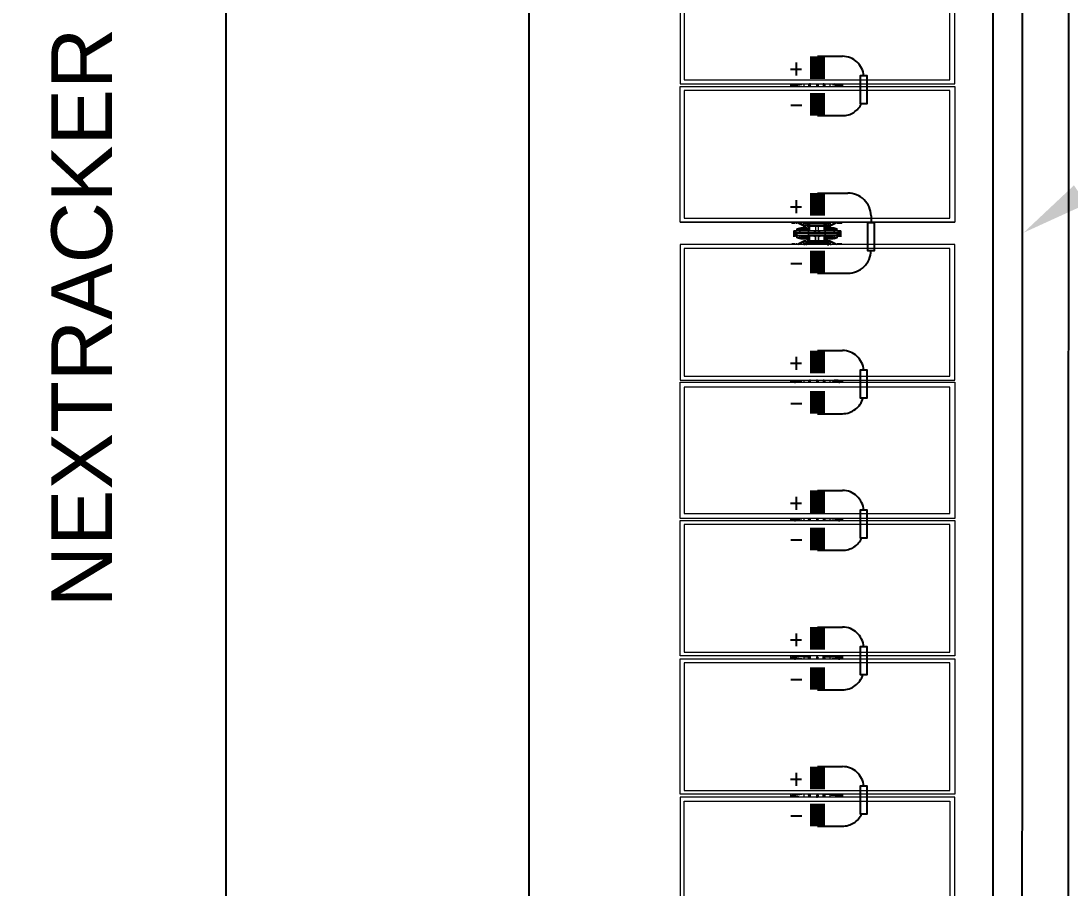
# Model space of a CAD drawing. Header units: feet. Extents: x -5.1 to 70.3, y -33 to 8.
# Drawn here: x 31.435 to 33.837, y -21.009 to -19.026 of the extents above; entities that cross this region are included whole.
import ezdxf
from ezdxf import colors
from ezdxf.entities.mleader import LeaderData, LeaderLine
from ezdxf.lldxf.tags import DXFTag
from ezdxf.math import Vec2, Vec3

# ---------------------------------------------------------------- set-up
doc = ezdxf.new("R2010")
doc.units = ezdxf.units.FT
doc.header["$MEASUREMENT"] = 0
doc.linetypes.add('HIDDEN', pattern=[0.375, 0.25, -0.125])
for name, color, linetype in [('E-DC HARNESS-NEG', 170, 'DC HARNESS CABLE'), ('E-DC HARNESS-POS', 10, 'DC HARNESS CABLE'), ('E-HARN-COMP', 8, 'Continuous'), ('E-TRNK-CABL-NEG', 170, 'HIDDEN'), ('E-TRUNK-CABLE-POS', 10, 'HIDDEN'), ('G-ANNO-TEXT', 1, 'Continuous'), ('Polarity-Text', 7, 'Continuous')]:
    doc.layers.add(name, color=color, linetype=linetype)
doc.styles.add('NEI-A', font='arial.ttf')
tags = doc.linetypes.add('DC HARNESS CABLE', pattern='A,0.5,-0.2,["DH",Standard,S=0.1,R=0,X=-0.1,Y=-0.05],-0.2', length=0.9).pattern_tags.tags
tags[6] = DXFTag(74, 10)

# ---------------------------------------------------------------- blocks, each defined once
blk = doc.blocks.new('A$Cc93f9aa1')
at = {"lineweight": 5}
for points in [[(7.658, 0.4666), (7.428, 0.4666), (7.428, 0), (7.658, 0)], [(7.893, 0), (7.663, 0), (7.663, 0.4666), (7.893, 0.4666)], [(8.1613, 0), (8.1613, 0.4666), (7.9313, 0.4666), (7.9313, 0)], [(8.3963, 0.4666), (8.3963, 0), (8.1647, 0), (8.1647, 0.4666)], [(8.6296, 0), (8.3997, 0), (8.3997, 0.4666), (8.6296, 0.4666)], [(8.8646, 0), (8.6346, 0), (8.6346, 0.4666), (8.8646, 0.4666)], [(8.8696, 0), (9.0996, 0), (9.0996, 0.4666), (8.8696, 0.4666)], [(7.6514, 0.0067), (7.6514, 0.4583), (7.4347, 0.4583), (7.4347, 0.0067)], [(7.8863, 0.0067), (7.8863, 0.4583), (7.6697, 0.4583), (7.6697, 0.0067)], [(8.1547, 0.0067), (8.1547, 0.4583), (7.938, 0.4583), (7.938, 0.0067)], [(8.388, 0.4583), (8.173, 0.4583), (8.173, 0.0067), (8.388, 0.0067)], [(8.623, 0.0067), (8.623, 0.4583), (8.4063, 0.4583), (8.4063, 0.0067)], [(8.858, 0.0067), (8.858, 0.4583), (8.6413, 0.4583), (8.6413, 0.0067)], [(8.8763, 0.4583), (9.093, 0.4583), (9.093, 0.0067), (8.8763, 0.0067)], [(7.8947, 0.2667), (7.8947, 0.27), (7.8947, 0.275), (7.893, 0.275), (7.8947, 0.275), (7.8947, 0.27)], [(7.9097, 0.2733), (7.908, 0.2733)], [(7.9097, 0.27), (7.908, 0.27)], [(7.9113, 0.2683), (7.9113, 0.2467), (7.908, 0.2467), (7.908, 0.2683)], [(7.913, 0.2467), (7.913, 0.2683), (7.9163, 0.2683), (7.9163, 0.2467)], [(7.9163, 0.2683), (7.9163, 0.27), (7.9163, 0.2733), (7.9163, 0.2717), (7.9147, 0.2717), (7.9163, 0.2717), (7.918, 0.2717), (7.9163, 0.2717), (7.9147, 0.27), (7.9163, 0.27), (7.9163, 0.2683), (7.918, 0.2683)], [(7.918, 0.2733), (7.9163, 0.2733)], [(7.9297, 0.27), (7.9297, 0.2667), (7.9297, 0.27), (7.9297, 0.275), (7.9313, 0.275), (7.9297, 0.275)], [(7.8947, 0.2517), (7.898, 0.2517), (7.898, 0.2533), (7.898, 0.255), (7.8997, 0.255), (7.8947, 0.265), (7.8997, 0.255), (7.898, 0.255), (7.898, 0.2533), (7.898, 0.2517), (7.8947, 0.2517), (7.8947, 0.25), (7.893, 0.25), (7.893, 0.215), (7.8947, 0.215), (7.8947, 0.2133), (7.8947, 0.215), (7.893, 0.215), (7.893, 0.25), (7.893, 0.2517), (7.8947, 0.2517), (7.8947, 0.255), (7.898, 0.255), (7.8947, 0.255), (7.8947, 0.2517), (7.893, 0.2517), (7.893, 0.25), (7.8947, 0.25)], [(7.898, 0.2517), (7.8997, 0.2517), (7.8997, 0.255), (7.9013, 0.255), (7.8997, 0.255), (7.898, 0.255), (7.898, 0.2533), (7.898, 0.255), (7.8997, 0.255), (7.8997, 0.2517), (7.898, 0.2517), (7.8997, 0.2517), (7.8997, 0.215), (7.898, 0.215), (7.8997, 0.215), (7.8997, 0.2517)], [(7.9047, 0.2667), (7.903, 0.2617), (7.903, 0.25), (7.903, 0.2517), (7.903, 0.25), (7.903, 0.2617)], [(7.903, 0.25), (7.903, 0.26)], [(7.9063, 0.2667), (7.9047, 0.2667), (7.9047, 0.2583), (7.9047, 0.2567), (7.9047, 0.255), (7.9063, 0.255), (7.9063, 0.25), (7.9047, 0.25), (7.9047, 0.2567), (7.9047, 0.25), (7.9063, 0.25), (7.9063, 0.255), (7.9063, 0.2583), (7.9063, 0.2667), (7.908, 0.2667), (7.9063, 0.2667), (7.9047, 0.2667), (7.9047, 0.2583), (7.9063, 0.2583)], [(7.9047, 0.2583), (7.9047, 0.2567), (7.9047, 0.255), (7.9063, 0.255), (7.9063, 0.2583)], [(7.9063, 0.25), (7.9063, 0.2483), (7.908, 0.2483), (7.9063, 0.2483), (7.908, 0.2483), (7.9063, 0.2483)], [(7.9163, 0.2583), (7.9197, 0.2583), (7.9197, 0.2667), (7.9197, 0.2583)], [(7.9197, 0.2667), (7.9163, 0.2667), (7.9163, 0.2583), (7.9163, 0.2667), (7.9197, 0.2667), (7.9213, 0.2617)], [(7.9197, 0.2567), (7.9197, 0.255), (7.918, 0.255), (7.918, 0.2583), (7.918, 0.255), (7.9197, 0.255), (7.9197, 0.2567), (7.9197, 0.2583)], [(7.918, 0.255), (7.918, 0.25), (7.9197, 0.25), (7.9197, 0.2517), (7.9197, 0.25), (7.918, 0.25), (7.918, 0.2483), (7.9197, 0.25), (7.918, 0.2483), (7.9197, 0.25), (7.918, 0.2483), (7.918, 0.25)], [(7.9263, 0.255), (7.9247, 0.255), (7.9263, 0.2533), (7.9247, 0.255), (7.9263, 0.255), (7.9263, 0.2533), (7.9263, 0.255), (7.9247, 0.255), (7.9297, 0.265), (7.9247, 0.255), (7.9263, 0.255), (7.9297, 0.255), (7.9297, 0.2517), (7.9263, 0.2517), (7.9263, 0.2533), (7.9263, 0.2517), (7.9297, 0.2517), (7.9297, 0.255)], [(7.9263, 0.215), (7.9247, 0.215), (7.9247, 0.2517), (7.9263, 0.2517), (7.9247, 0.2517), (7.9247, 0.255), (7.9247, 0.2517), (7.9263, 0.2517), (7.9247, 0.2517), (7.9247, 0.215)], [(7.928, 0.215), (7.9297, 0.215), (7.9297, 0.25), (7.928, 0.25), (7.9297, 0.25), (7.9297, 0.215)], [(7.9313, 0.25), (7.9313, 0.2517), (7.9297, 0.2517), (7.9297, 0.25), (7.9297, 0.2517), (7.9313, 0.2517), (7.933, 0.2517), (7.9313, 0.2517)], [(7.6614, 0.235), (7.6597, 0.235), (7.6597, 0.2317), (7.663, 0.2317), (7.663, 0.2333), (7.6614, 0.2333)], [(7.8963, 0.245), (7.8947, 0.2467), (7.8947, 0.2483), (7.8963, 0.2483), (7.898, 0.2483), (7.8963, 0.2483), (7.8947, 0.2483), (7.8947, 0.2467), (7.8947, 0.2483), (7.8963, 0.2483), (7.8947, 0.2483), (7.8947, 0.2467), (7.8947, 0.245), (7.8947, 0.2467), (7.8963, 0.245), (7.8947, 0.245), (7.893, 0.245), (7.8947, 0.245)], [(7.8947, 0.235), (7.893, 0.235)], [(7.8947, 0.235), (7.893, 0.235)], [(7.8963, 0.2483), (7.8947, 0.2467), (7.8963, 0.245), (7.898, 0.2467)], [(7.8963, 0.2483), (7.8947, 0.2467), (7.8963, 0.245), (7.898, 0.2467)], [(7.898, 0.2467), (7.8963, 0.2467)], [(7.8997, 0.245), (7.908, 0.245)], [(7.9113, 0.2183), (7.9113, 0.2467), (7.913, 0.2467), (7.913, 0.2183)], [(7.9163, 0.245), (7.9247, 0.245)], [(7.928, 0.2483), (7.9263, 0.2483), (7.9263, 0.2467), (7.928, 0.2467), (7.928, 0.245), (7.9263, 0.245), (7.9263, 0.2483), (7.928, 0.2483), (7.9263, 0.2483), (7.9263, 0.2467), (7.9263, 0.245), (7.9263, 0.2467), (7.9263, 0.245), (7.928, 0.245), (7.9263, 0.245), (7.928, 0.245), (7.9297, 0.245), (7.928, 0.245), (7.928, 0.2483), (7.928, 0.2467), (7.9297, 0.2467), (7.928, 0.2467), (7.9297, 0.2467), (7.928, 0.2467), (7.9297, 0.2467), (7.928, 0.2467), (7.9297, 0.2467), (7.928, 0.2467), (7.9297, 0.2467), (7.928, 0.2467), (7.9297, 0.2467), (7.928, 0.2467), (7.9297, 0.2467), (7.928, 0.2467), (7.9297, 0.2467), (7.928, 0.2467), (7.9297, 0.2467), (7.928, 0.2467), (7.9297, 0.2467), (7.9297, 0.2483)], [(7.928, 0.2483), (7.9263, 0.2467), (7.928, 0.245), (7.9297, 0.2467)], [(7.928, 0.2483), (7.9263, 0.2467), (7.928, 0.245), (7.9297, 0.2467)], [(7.9297, 0.235), (7.9313, 0.235)], [(7.9297, 0.235), (7.9313, 0.235)], [(8.1647, 0.235), (8.163, 0.235), (8.163, 0.2333), (8.1613, 0.2333), (8.1613, 0.2317), (8.163, 0.2317), (8.1647, 0.2317), (8.1647, 0.2333)], [(8.398, 0.235), (8.398, 0.2333), (8.3963, 0.2333), (8.3963, 0.2317), (8.398, 0.2317), (8.3997, 0.2317), (8.3997, 0.2333)], [(8.633, 0.235), (8.6313, 0.2333), (8.6313, 0.2317), (8.6346, 0.2317), (8.6346, 0.2333), (8.633, 0.2333)], [(8.868, 0.235), (8.8663, 0.235), (8.8663, 0.2317), (8.8696, 0.2317), (8.8696, 0.2333), (8.868, 0.2333)], [(7.8947, 0.23), (7.893, 0.23)], [(7.8947, 0.23), (7.893, 0.23)], [(7.8947, 0.22), (7.8947, 0.2183), (7.8947, 0.2167), (7.8963, 0.2167), (7.898, 0.2167), (7.898, 0.2183), (7.8963, 0.2183), (7.898, 0.2183), (7.8963, 0.2183), (7.898, 0.2183), (7.8963, 0.2183), (7.898, 0.2183), (7.8963, 0.2183), (7.898, 0.2183), (7.8963, 0.2183), (7.898, 0.2183), (7.8963, 0.2183), (7.898, 0.2183), (7.8963, 0.2183), (7.898, 0.2183), (7.8963, 0.2183), (7.898, 0.2183), (7.8963, 0.2183), (7.898, 0.2183), (7.898, 0.22), (7.898, 0.2183), (7.898, 0.2167), (7.8963, 0.2167), (7.898, 0.2167), (7.898, 0.2183), (7.898, 0.22), (7.8963, 0.22), (7.8947, 0.22), (7.8947, 0.2183), (7.8947, 0.22), (7.893, 0.22)], [(7.893, 0.215), (7.893, 0.2133)], [(7.8963, 0.22), (7.8947, 0.2183), (7.8963, 0.2167), (7.898, 0.2183)], [(7.8947, 0.2183), (7.8963, 0.2167), (7.898, 0.2167), (7.898, 0.2183), (7.898, 0.22), (7.8963, 0.22), (7.8947, 0.22), (7.8963, 0.22), (7.898, 0.22), (7.8963, 0.22), (7.8947, 0.22)], [(7.8963, 0.22), (7.8947, 0.2183), (7.8963, 0.2167), (7.898, 0.2183)], [(7.908, 0.22), (7.8997, 0.22)], [(7.903, 0.215), (7.903, 0.205)], [(7.9047, 0.2067), (7.9047, 0.2083), (7.9047, 0.21), (7.9063, 0.21), (7.9063, 0.2117), (7.9063, 0.215), (7.9063, 0.2117), (7.9063, 0.21), (7.9047, 0.21), (7.9047, 0.2083), (7.9047, 0.2133), (7.9047, 0.2083), (7.9047, 0.2067), (7.9063, 0.2067), (7.9063, 0.1983), (7.9047, 0.1983)], [(7.9247, 0.22), (7.9163, 0.22)], [(7.9197, 0.2083), (7.9197, 0.215), (7.918, 0.215), (7.918, 0.2117), (7.918, 0.215), (7.9197, 0.215)], [(7.9197, 0.1983), (7.9213, 0.205), (7.9213, 0.215), (7.9197, 0.215), (7.9197, 0.2133), (7.9197, 0.215), (7.9213, 0.215), (7.9213, 0.205)], [(7.928, 0.22), (7.928, 0.2183), (7.928, 0.2167), (7.9263, 0.2167), (7.928, 0.2167), (7.928, 0.2183), (7.9297, 0.2183), (7.928, 0.2183), (7.9297, 0.2183), (7.928, 0.2183), (7.9297, 0.2183), (7.928, 0.2183), (7.9297, 0.2183), (7.928, 0.2183), (7.9297, 0.2183), (7.9297, 0.22)], [(7.928, 0.22), (7.9263, 0.2183), (7.928, 0.2167), (7.9297, 0.2183)], [(7.9263, 0.22), (7.928, 0.22), (7.928, 0.2183), (7.9297, 0.2183), (7.928, 0.2183), (7.9297, 0.2183), (7.928, 0.2183), (7.9297, 0.2183), (7.928, 0.2183), (7.9297, 0.2183), (7.928, 0.2183), (7.9297, 0.2183), (7.9297, 0.2167), (7.928, 0.2167), (7.9297, 0.2167), (7.9297, 0.2183), (7.9297, 0.22), (7.9313, 0.22), (7.9297, 0.22), (7.928, 0.22), (7.9263, 0.22), (7.9263, 0.2183), (7.9263, 0.2167), (7.9263, 0.2183), (7.9263, 0.22), (7.928, 0.22), (7.9263, 0.22), (7.9263, 0.2183), (7.9263, 0.2167), (7.928, 0.2167), (7.9263, 0.2167), (7.9263, 0.2183)], [(7.928, 0.22), (7.9263, 0.2183), (7.928, 0.2167), (7.9297, 0.2183)], [(7.9313, 0.23), (7.9297, 0.23)], [(7.9313, 0.23), (7.9297, 0.23)], [(7.9297, 0.2133), (7.9297, 0.215)], [(7.9313, 0.2133), (7.9313, 0.215)], [(7.898, 0.21), (7.8997, 0.21), (7.8947, 0.2), (7.8997, 0.21), (7.898, 0.21), (7.8947, 0.21), (7.8947, 0.2133), (7.898, 0.2133), (7.898, 0.2117), (7.898, 0.21), (7.8947, 0.21), (7.8947, 0.2133), (7.898, 0.2133), (7.898, 0.2117)], [(7.8947, 0.1967), (7.8947, 0.1983)], [(7.898, 0.2133), (7.8997, 0.2133), (7.8997, 0.21), (7.8997, 0.2133)], [(7.9013, 0.21), (7.8997, 0.21), (7.8997, 0.2117), (7.898, 0.2117), (7.8997, 0.2117), (7.8997, 0.21)], [(7.9047, 0.1983), (7.9047, 0.2067), (7.9063, 0.2067), (7.9063, 0.1983)], [(7.9063, 0.21), (7.9063, 0.2067)], [(7.9063, 0.1983), (7.908, 0.1983)], [(7.9097, 0.2033), (7.908, 0.2033)], [(7.9097, 0.2033), (7.908, 0.2033)], [(7.9197, 0.1983), (7.9163, 0.1983), (7.9163, 0.2067), (7.9197, 0.2067)], [(7.918, 0.2067), (7.918, 0.21)], [(7.9297, 0.2133), (7.9297, 0.21), (7.9263, 0.21), (7.9247, 0.21), (7.9247, 0.2117), (7.9263, 0.2117), (7.9247, 0.2117), (7.9247, 0.21), (7.9263, 0.21), (7.9263, 0.2117), (7.9263, 0.2133), (7.9247, 0.2133), (7.9247, 0.21), (7.9247, 0.2133), (7.9263, 0.2133), (7.9313, 0.2133), (7.9297, 0.2133), (7.9297, 0.21), (7.9263, 0.21), (7.9247, 0.21), (7.9297, 0.2), (7.9247, 0.21), (7.9263, 0.21), (7.9263, 0.2117), (7.9263, 0.2133)], [(7.9297, 0.1983), (7.9297, 0.1967)], [(7.893, 0.19), (7.8947, 0.19), (7.8947, 0.195), (7.8947, 0.19)], [(7.9147, 0.195), (7.913, 0.195)], [(7.9163, 0.1933), (7.9147, 0.1933)], [(7.9313, 0.19), (7.9297, 0.19), (7.9297, 0.195), (7.9297, 0.19)]]:
    blk.add_lwpolyline(points, close=True, dxfattribs=at)
for points in [[(7.893, 0), (7.893, 0.4666)], [(7.9313, 0.4666), (7.9313, 0)], [(7.8863, 0.0067), (7.8863, 0.4583)], [(7.938, 0.4583), (7.938, 0.0067)], [(7.663, 0.2767), (7.658, 0.2767)], [(7.6597, 0.255), (7.658, 0.255), (7.658, 0.2567), (7.6597, 0.2633), (7.6597, 0.2733), (7.6614, 0.2733), (7.6614, 0.275), (7.6597, 0.275), (7.6597, 0.2733), (7.6597, 0.27), (7.658, 0.2683)], [(7.6614, 0.27), (7.6614, 0.2733)], [(7.908, 0.2467), (7.908, 0.2683), (7.9113, 0.2683), (7.9113, 0.2667), (7.9113, 0.2467), (7.9113, 0.2667), (7.913, 0.2667), (7.9147, 0.2667), (7.913, 0.2667), (7.9113, 0.2667), (7.9113, 0.2683), (7.9113, 0.27), (7.9097, 0.27), (7.908, 0.2717), (7.9097, 0.2717), (7.9113, 0.2717), (7.9097, 0.2717), (7.908, 0.2717), (7.908, 0.2733), (7.908, 0.27), (7.9097, 0.27), (7.908, 0.27), (7.9097, 0.27), (7.9113, 0.27), (7.9097, 0.27), (7.9113, 0.27), (7.9113, 0.2683), (7.913, 0.2683), (7.913, 0.27), (7.9113, 0.27), (7.913, 0.27), (7.9147, 0.27), (7.913, 0.27), (7.9113, 0.27), (7.9097, 0.27), (7.908, 0.2717), (7.9097, 0.2717), (7.908, 0.2717), (7.908, 0.2733), (7.908, 0.2683), (7.9097, 0.2683), (7.908, 0.2683), (7.908, 0.27), (7.908, 0.2617), (7.908, 0.2383), (7.908, 0.235), (7.8997, 0.235), (7.8997, 0.23), (7.908, 0.23), (7.9097, 0.23), (7.908, 0.23), (7.9097, 0.23), (7.908, 0.23), (7.9097, 0.23), (7.908, 0.23), (7.9097, 0.23), (7.908, 0.23), (7.9097, 0.23)], [(7.8997, 0.2483), (7.908, 0.2483), (7.9063, 0.2483), (7.9047, 0.25), (7.9063, 0.2483), (7.9047, 0.25), (7.903, 0.25), (7.9047, 0.25), (7.9063, 0.2483), (7.9047, 0.25), (7.9063, 0.2483), (7.9063, 0.2467), (7.908, 0.2467), (7.908, 0.2183), (7.9113, 0.2183), (7.9113, 0.2467), (7.913, 0.2467), (7.9113, 0.2467), (7.9113, 0.2683), (7.913, 0.2683), (7.9147, 0.2683), (7.913, 0.2683), (7.9113, 0.2683), (7.913, 0.2683), (7.9147, 0.2683), (7.913, 0.2683), (7.9113, 0.2683), (7.913, 0.2683), (7.913, 0.27), (7.9147, 0.27), (7.9163, 0.27), (7.9163, 0.2733), (7.9163, 0.2717), (7.9147, 0.27), (7.9163, 0.27), (7.9163, 0.2617), (7.9163, 0.2383), (7.9163, 0.235), (7.918, 0.235), (7.9163, 0.235), (7.9247, 0.235), (7.9247, 0.23), (7.9163, 0.23), (7.9163, 0.2267), (7.9163, 0.23), (7.918, 0.23), (7.9163, 0.23), (7.918, 0.23), (7.9163, 0.23), (7.918, 0.23)], [(7.918, 0.2733), (7.9163, 0.2733), (7.9097, 0.2733), (7.908, 0.2733), (7.9097, 0.2733), (7.9163, 0.2733)], [(7.908, 0.27), (7.908, 0.27)], [(7.9097, 0.235), (7.908, 0.235), (7.9097, 0.235), (7.908, 0.235), (7.908, 0.2383), (7.908, 0.2617), (7.9097, 0.2617), (7.908, 0.2617), (7.9097, 0.2617), (7.908, 0.2617), (7.908, 0.27), (7.9097, 0.27), (7.9113, 0.27)], [(7.908, 0.27), (7.908, 0.27)], [(7.9247, 0.2483), (7.9163, 0.2483), (7.918, 0.2483), (7.9197, 0.2483), (7.918, 0.2483), (7.9163, 0.2483), (7.918, 0.2483), (7.9197, 0.2483), (7.918, 0.2483), (7.918, 0.2467), (7.9163, 0.2467), (7.9163, 0.2183), (7.913, 0.2183), (7.913, 0.2467), (7.9163, 0.2467), (7.9163, 0.2683), (7.913, 0.2683), (7.913, 0.2467), (7.9113, 0.2467), (7.9113, 0.2183), (7.913, 0.2183), (7.913, 0.1967), (7.9163, 0.1967), (7.9163, 0.2183), (7.918, 0.2183), (7.918, 0.2167), (7.9163, 0.2167), (7.918, 0.2167)], [(7.9163, 0.2367), (7.9163, 0.2383), (7.9163, 0.2367), (7.918, 0.2367), (7.9163, 0.2367), (7.9163, 0.235), (7.918, 0.235), (7.9163, 0.235), (7.9163, 0.2383), (7.9163, 0.2617), (7.918, 0.2617), (7.9163, 0.2617), (7.918, 0.2617), (7.9163, 0.2617), (7.9163, 0.27), (7.918, 0.27), (7.9163, 0.27), (7.918, 0.27), (7.9163, 0.27), (7.918, 0.27), (7.9163, 0.27), (7.9147, 0.27), (7.913, 0.27), (7.9147, 0.27), (7.913, 0.27)], [(7.9297, 0.27), (7.9297, 0.27)], [(8.1647, 0.2767), (8.1613, 0.2767)], [(8.163, 0.255), (8.1613, 0.255), (8.1613, 0.2567), (8.163, 0.2633), (8.163, 0.2733), (8.163, 0.275), (8.163, 0.27), (8.1613, 0.2683)], [(8.1647, 0.27), (8.1647, 0.2733)], [(8.3997, 0.2767), (8.3963, 0.2767)], [(8.398, 0.27), (8.398, 0.2733), (8.398, 0.275), (8.398, 0.2717), (8.3963, 0.2717), (8.3963, 0.27), (8.3963, 0.2683)], [(8.398, 0.255), (8.3963, 0.255), (8.3963, 0.2633), (8.398, 0.2733)], [(8.6346, 0.2767), (8.6296, 0.2767)], [(8.6296, 0.255), (8.6313, 0.255), (8.6313, 0.2633), (8.633, 0.2733)], [(8.633, 0.27), (8.633, 0.2733), (8.6313, 0.2733), (8.6313, 0.2683)], [(8.633, 0.2733), (8.633, 0.275), (8.633, 0.2733)], [(8.8696, 0.2767), (8.8646, 0.2767)], [(8.868, 0.27), (8.868, 0.2733), (8.8663, 0.2733), (8.8663, 0.27), (8.8646, 0.2683)], [(8.8663, 0.255), (8.8646, 0.255), (8.8663, 0.2567), (8.8663, 0.2633), (8.868, 0.2733)], [(8.868, 0.2733), (8.868, 0.275), (8.868, 0.2733)], [(7.6597, 0.2467), (7.658, 0.2467), (7.658, 0.255)], [(7.8947, 0.2667), (7.8947, 0.2667)], [(7.8947, 0.2667), (7.8947, 0.2667)], [(7.898, 0.2517), (7.898, 0.2517)], [(7.898, 0.2517), (7.898, 0.2517)], [(7.8997, 0.2517), (7.8997, 0.2517)], [(7.8997, 0.2517), (7.8997, 0.2517)], [(7.9047, 0.26), (7.9047, 0.26)], [(7.9047, 0.26), (7.9047, 0.26)], [(7.9163, 0.2667), (7.918, 0.2667)], [(7.918, 0.2667), (7.918, 0.2667)], [(7.918, 0.2483), (7.9197, 0.25)], [(7.918, 0.2483), (7.9197, 0.25)], [(7.9213, 0.2617), (7.9213, 0.25), (7.9197, 0.25)], [(7.9213, 0.2617), (7.9213, 0.25), (7.9197, 0.25)], [(7.9197, 0.26), (7.9197, 0.26)], [(7.9197, 0.26), (7.9197, 0.26)], [(7.9197, 0.2567), (7.9197, 0.2517)], [(7.9197, 0.2567), (7.9197, 0.2517)], [(7.9197, 0.2517), (7.9197, 0.25)], [(7.9197, 0.2517), (7.9197, 0.25)], [(7.9213, 0.25), (7.9213, 0.26), (7.9213, 0.25), (7.923, 0.25)], [(7.9247, 0.2517), (7.9247, 0.2517)], [(7.9247, 0.2517), (7.9247, 0.2517)], [(7.9263, 0.2517), (7.9263, 0.2517)], [(7.9297, 0.2667), (7.9297, 0.2667)], [(7.9297, 0.2667), (7.9297, 0.2667)], [(8.163, 0.2467), (8.1613, 0.2467), (8.1613, 0.255)], [(8.398, 0.2467), (8.3963, 0.2467), (8.3963, 0.255)], [(8.633, 0.2467), (8.6313, 0.2467), (8.6296, 0.2467), (8.6313, 0.2483), (8.6313, 0.255)], [(8.8663, 0.2467), (8.8646, 0.2467), (8.8646, 0.255)], [(7.663, 0.2467), (7.658, 0.2467)], [(7.663, 0.245), (7.658, 0.245), (7.6597, 0.245)], [(7.658, 0.245), (7.658, 0.2433), (7.663, 0.2433)], [(7.8947, 0.2483), (7.8947, 0.2483)], [(7.8947, 0.2483), (7.8947, 0.2483)], [(7.8947, 0.2467), (7.8947, 0.2467)], [(7.8947, 0.2467), (7.8947, 0.2467)], [(7.8947, 0.245), (7.8947, 0.245)], [(7.8947, 0.245), (7.8947, 0.245)], [(7.8963, 0.2483), (7.8963, 0.2483)], [(7.8963, 0.2483), (7.898, 0.2483)], [(7.8963, 0.2483), (7.8963, 0.2483)], [(7.898, 0.2483), (7.8963, 0.2483)], [(7.8963, 0.2467), (7.898, 0.2467)], [(7.8963, 0.2467), (7.898, 0.2467)], [(7.8963, 0.2467), (7.898, 0.2467)], [(7.8963, 0.2467), (7.898, 0.2467)], [(7.8963, 0.2467), (7.898, 0.2467)], [(7.8963, 0.2467), (7.898, 0.2467)], [(7.8963, 0.2467), (7.898, 0.2467)], [(7.8963, 0.2467), (7.898, 0.2467)], [(7.8963, 0.2467), (7.898, 0.2467)], [(7.8963, 0.2467), (7.898, 0.2467)], [(7.8963, 0.2467), (7.898, 0.2467)], [(7.8963, 0.2467), (7.898, 0.2467)], [(7.8963, 0.2467), (7.898, 0.2467)], [(7.8963, 0.2467), (7.898, 0.2467)], [(7.8963, 0.2467), (7.898, 0.2467)], [(7.8963, 0.2467), (7.898, 0.2467)], [(7.8963, 0.245), (7.898, 0.245)], [(7.8963, 0.245), (7.898, 0.245)], [(7.8963, 0.245), (7.8963, 0.245)], [(7.898, 0.245), (7.8963, 0.245)], [(7.8963, 0.245), (7.898, 0.245)], [(7.8963, 0.245), (7.8963, 0.245)], [(7.898, 0.2483), (7.898, 0.245)], [(7.898, 0.2483), (7.898, 0.2483)], [(7.898, 0.2467), (7.898, 0.2483)], [(7.898, 0.2483), (7.898, 0.2467)], [(7.898, 0.2483), (7.898, 0.2483)], [(7.898, 0.2467), (7.898, 0.2483)], [(7.898, 0.2467), (7.898, 0.2467)], [(7.898, 0.245), (7.898, 0.2467)], [(7.898, 0.2467), (7.898, 0.245)], [(7.898, 0.2467), (7.898, 0.2467)], [(7.898, 0.245), (7.898, 0.2467)], [(7.898, 0.245), (7.898, 0.245)], [(7.898, 0.245), (7.898, 0.245)], [(7.9063, 0.245), (7.9047, 0.2467), (7.8997, 0.2467)], [(7.9097, 0.235), (7.908, 0.235), (7.908, 0.2367), (7.9097, 0.2367), (7.908, 0.2367), (7.908, 0.2383), (7.908, 0.2367), (7.908, 0.235), (7.9097, 0.235), (7.908, 0.235), (7.8997, 0.235), (7.8997, 0.23), (7.908, 0.23), (7.908, 0.2267), (7.908, 0.23), (7.908, 0.2267), (7.908, 0.2033), (7.908, 0.195), (7.9097, 0.195), (7.908, 0.195), (7.908, 0.1967), (7.908, 0.195), (7.908, 0.1933), (7.9097, 0.195), (7.9113, 0.195), (7.9113, 0.1967), (7.913, 0.1967), (7.9147, 0.1967), (7.913, 0.1967), (7.9113, 0.1967), (7.913, 0.1967), (7.9147, 0.1967), (7.913, 0.1967), (7.9113, 0.1967), (7.9113, 0.195), (7.9097, 0.195), (7.908, 0.1933), (7.908, 0.195), (7.908, 0.1967), (7.908, 0.195), (7.9097, 0.195), (7.908, 0.1933), (7.9097, 0.1933), (7.908, 0.1933), (7.9147, 0.1933), (7.908, 0.1933), (7.9097, 0.1933), (7.908, 0.1933), (7.9097, 0.195), (7.908, 0.195), (7.908, 0.2033), (7.908, 0.2267), (7.908, 0.23)], [(7.9063, 0.2483), (7.908, 0.2483)], [(7.908, 0.2183), (7.908, 0.2467), (7.9113, 0.2467), (7.9113, 0.2183), (7.908, 0.2183), (7.908, 0.1967), (7.9113, 0.1967), (7.9113, 0.2183), (7.913, 0.2183), (7.913, 0.1967), (7.9163, 0.1967), (7.9163, 0.2183)], [(7.9163, 0.23), (7.918, 0.23), (7.9163, 0.23), (7.918, 0.23), (7.9163, 0.23), (7.9163, 0.2267), (7.9163, 0.2033), (7.918, 0.2033), (7.9163, 0.2033), (7.918, 0.2033), (7.9163, 0.2033), (7.9163, 0.195), (7.918, 0.195), (7.9163, 0.195), (7.9163, 0.1967), (7.9163, 0.195), (7.9163, 0.1933), (7.9147, 0.1933), (7.9163, 0.1933), (7.9147, 0.195), (7.913, 0.195), (7.913, 0.1967), (7.9113, 0.1967), (7.9113, 0.1983), (7.9113, 0.2183), (7.913, 0.2183), (7.9163, 0.2183), (7.9163, 0.2467)], [(7.9247, 0.23), (7.9247, 0.235), (7.9263, 0.235), (7.9247, 0.235), (7.9163, 0.235), (7.918, 0.235), (7.9163, 0.235), (7.9163, 0.2367), (7.918, 0.2367)], [(7.9247, 0.2467), (7.9197, 0.2467), (7.918, 0.245)], [(7.9297, 0.2467), (7.9297, 0.245), (7.9313, 0.245), (7.9297, 0.245), (7.9297, 0.2467), (7.9297, 0.2483), (7.928, 0.2483), (7.9263, 0.2483), (7.9263, 0.2467)], [(7.9263, 0.2483), (7.9263, 0.2483)], [(7.9263, 0.2483), (7.9263, 0.2483)], [(7.9263, 0.2467), (7.9263, 0.2467)], [(7.9263, 0.2467), (7.9263, 0.2467)], [(7.9263, 0.245), (7.9263, 0.245)], [(7.9263, 0.245), (7.9263, 0.245)], [(7.928, 0.2483), (7.928, 0.2483)], [(7.928, 0.2483), (7.928, 0.2483)], [(7.928, 0.245), (7.928, 0.245)], [(7.928, 0.245), (7.928, 0.245)], [(7.9297, 0.2483), (7.9297, 0.2483)], [(7.9297, 0.2483), (7.9297, 0.2483)], [(7.9297, 0.2467), (7.9297, 0.2467)], [(7.9297, 0.2467), (7.9297, 0.2467)], [(7.9297, 0.245), (7.9297, 0.245)], [(7.9297, 0.245), (7.9297, 0.245)], [(8.1647, 0.2467), (8.1613, 0.2467)], [(8.1647, 0.245), (8.1613, 0.245), (8.163, 0.245)], [(8.1613, 0.245), (8.1613, 0.2433), (8.1647, 0.2433)], [(8.3997, 0.2467), (8.3963, 0.2467)], [(8.3997, 0.245), (8.3963, 0.245), (8.398, 0.245)], [(8.3963, 0.245), (8.3963, 0.2433), (8.3997, 0.2433)], [(8.6346, 0.2467), (8.6296, 0.2467)], [(8.6346, 0.245), (8.6313, 0.245), (8.6296, 0.245)], [(8.6346, 0.2433), (8.6313, 0.2433), (8.6296, 0.2433)], [(8.6313, 0.2433), (8.6313, 0.245)], [(8.8696, 0.2467), (8.8646, 0.2467)], [(8.8696, 0.245), (8.8646, 0.245), (8.8663, 0.245)], [(8.8696, 0.2433), (8.8663, 0.2433), (8.8646, 0.2433), (8.8646, 0.245)], [(7.663, 0.2217), (7.658, 0.2217), (7.658, 0.22)], [(7.663, 0.22), (7.658, 0.22), (7.6597, 0.22)], [(7.6614, 0.1917), (7.6597, 0.1917), (7.6597, 0.2), (7.658, 0.21), (7.658, 0.2183), (7.6597, 0.2183)], [(7.658, 0.2183), (7.663, 0.2183)], [(7.8947, 0.22), (7.8947, 0.22)], [(7.8947, 0.22), (7.8947, 0.22)], [(7.8947, 0.2183), (7.8963, 0.2167)], [(7.8947, 0.2183), (7.8947, 0.2167)], [(7.8947, 0.2183), (7.8947, 0.2183)], [(7.8947, 0.2183), (7.8947, 0.2183)], [(7.8947, 0.2167), (7.8963, 0.2167)], [(7.8947, 0.2167), (7.8947, 0.2167)], [(7.8947, 0.2167), (7.8947, 0.2167)], [(7.8963, 0.22), (7.8963, 0.22)], [(7.8963, 0.22), (7.8963, 0.22)], [(7.8963, 0.2167), (7.8963, 0.2167)], [(7.8963, 0.2167), (7.8963, 0.2167)], [(7.898, 0.22), (7.898, 0.22)], [(7.898, 0.22), (7.898, 0.22)], [(7.898, 0.2183), (7.898, 0.2183)], [(7.898, 0.2183), (7.898, 0.2183)], [(7.898, 0.2167), (7.898, 0.2167)], [(7.898, 0.2167), (7.898, 0.2167)], [(7.898, 0.215), (7.898, 0.215)], [(7.898, 0.215), (7.898, 0.215)], [(7.9063, 0.22), (7.9047, 0.2183), (7.8997, 0.2183)], [(7.8997, 0.2167), (7.908, 0.2167), (7.9063, 0.2167), (7.9047, 0.215), (7.9063, 0.2167), (7.9047, 0.215), (7.9063, 0.2167), (7.9063, 0.215), (7.9047, 0.215), (7.9047, 0.2133), (7.9047, 0.215), (7.9063, 0.215), (7.9063, 0.2167), (7.9047, 0.215), (7.903, 0.215), (7.903, 0.205), (7.903, 0.215), (7.903, 0.2133), (7.903, 0.215)], [(7.8997, 0.215), (7.8997, 0.215)], [(7.8997, 0.215), (7.8997, 0.215)], [(7.9113, 0.195), (7.9097, 0.195), (7.9113, 0.195), (7.913, 0.195), (7.913, 0.1967), (7.9113, 0.1967), (7.9113, 0.1983), (7.9113, 0.2183), (7.9113, 0.1967), (7.908, 0.1967), (7.908, 0.2183), (7.9063, 0.2183), (7.9063, 0.2167), (7.908, 0.2167), (7.9063, 0.2167), (7.9047, 0.215)], [(7.9063, 0.2167), (7.908, 0.2167)], [(7.9063, 0.2167), (7.908, 0.2167)], [(7.9063, 0.2167), (7.908, 0.2167)], [(7.9063, 0.2167), (7.908, 0.2167)], [(7.913, 0.195), (7.9147, 0.195), (7.9163, 0.1933), (7.918, 0.1933), (7.9163, 0.1933), (7.9147, 0.195), (7.9163, 0.195), (7.9147, 0.195), (7.913, 0.195), (7.9113, 0.195), (7.9097, 0.195), (7.9113, 0.195), (7.913, 0.195), (7.9147, 0.195), (7.913, 0.195), (7.9147, 0.195), (7.9163, 0.195), (7.9147, 0.195), (7.9163, 0.1933), (7.9163, 0.195), (7.9163, 0.1967), (7.9163, 0.195), (7.9163, 0.1967), (7.9163, 0.195), (7.9163, 0.2033), (7.9163, 0.2267), (7.9163, 0.23), (7.9247, 0.23), (7.9263, 0.23)], [(7.9197, 0.2167), (7.918, 0.2167), (7.9197, 0.2167), (7.918, 0.2167), (7.9197, 0.215), (7.918, 0.2167), (7.9197, 0.215), (7.918, 0.2167), (7.9197, 0.215), (7.918, 0.2167), (7.918, 0.215), (7.918, 0.2167), (7.9163, 0.2167), (7.9247, 0.2167)], [(7.918, 0.22), (7.9197, 0.2183), (7.9247, 0.2183)], [(7.9213, 0.215), (7.9213, 0.205), (7.9213, 0.215), (7.923, 0.215)], [(7.9247, 0.215), (7.9247, 0.215)], [(7.9247, 0.215), (7.9247, 0.215)], [(7.9263, 0.22), (7.9263, 0.22)], [(7.9263, 0.22), (7.9263, 0.22)], [(7.9263, 0.2183), (7.9263, 0.2183)], [(7.9263, 0.2183), (7.9263, 0.2183)], [(7.9263, 0.2167), (7.9263, 0.2167)], [(7.9263, 0.2167), (7.9263, 0.2167)], [(7.9263, 0.215), (7.9263, 0.215)], [(7.9263, 0.215), (7.9263, 0.215)], [(7.928, 0.22), (7.928, 0.22)], [(7.928, 0.22), (7.928, 0.22)], [(7.928, 0.2167), (7.928, 0.2167)], [(7.928, 0.2167), (7.928, 0.2167)], [(7.9297, 0.22), (7.9297, 0.22)], [(7.9297, 0.22), (7.9297, 0.22)], [(7.9297, 0.2183), (7.9297, 0.2183)], [(7.9297, 0.2183), (7.9297, 0.2183)], [(7.9297, 0.2167), (7.9297, 0.2167)], [(7.9297, 0.2167), (7.9297, 0.2167)], [(8.1647, 0.2217), (8.1613, 0.2217), (8.1613, 0.22)], [(8.1647, 0.22), (8.1613, 0.22), (8.163, 0.22)], [(8.163, 0.1917), (8.163, 0.2), (8.1613, 0.21), (8.1613, 0.2183), (8.163, 0.2183)], [(8.1613, 0.2183), (8.1647, 0.2183)], [(8.3997, 0.2217), (8.3963, 0.2217), (8.3963, 0.22)], [(8.3997, 0.22), (8.3963, 0.22), (8.398, 0.22)], [(8.398, 0.2183), (8.3963, 0.2183), (8.3963, 0.21), (8.398, 0.2), (8.398, 0.1917), (8.3997, 0.1917)], [(8.3963, 0.2183), (8.3997, 0.2183)], [(8.6346, 0.2217), (8.6313, 0.2217), (8.6296, 0.2217)], [(8.6296, 0.22), (8.6313, 0.22), (8.6346, 0.22)], [(8.6313, 0.21), (8.6313, 0.2167), (8.6296, 0.2183), (8.6313, 0.2183), (8.6296, 0.2183)], [(8.6313, 0.22), (8.6313, 0.2217)], [(8.6346, 0.2183), (8.6313, 0.2183)], [(8.8696, 0.2217), (8.8663, 0.2217), (8.8646, 0.2217), (8.8646, 0.22)], [(8.8696, 0.22), (8.8646, 0.22), (8.8663, 0.22)], [(8.8663, 0.2183), (8.8646, 0.2183), (8.8646, 0.21), (8.8663, 0.2), (8.8663, 0.1933), (8.868, 0.1917), (8.8696, 0.1917)], [(8.8646, 0.2183), (8.8696, 0.2183)], [(7.658, 0.1967), (7.6597, 0.195), (7.6597, 0.19), (7.6614, 0.19), (7.6614, 0.1917), (7.6614, 0.195)], [(7.893, 0.2133), (7.8947, 0.2133), (7.893, 0.2133)], [(7.893, 0.2133), (7.8947, 0.2133), (7.893, 0.2133)], [(7.8947, 0.1983), (7.8947, 0.1983)], [(7.8947, 0.1983), (7.8947, 0.1983)], [(7.903, 0.205), (7.9047, 0.1983)], [(7.903, 0.205), (7.9047, 0.1983)], [(7.9047, 0.205), (7.9047, 0.205)], [(7.9047, 0.205), (7.9047, 0.205)], [(7.9047, 0.1983), (7.9047, 0.1983)], [(7.908, 0.195), (7.908, 0.1967)], [(7.908, 0.195), (7.908, 0.1967)], [(7.9113, 0.1983), (7.913, 0.1983)], [(7.9113, 0.1983), (7.913, 0.1983)], [(7.913, 0.1983), (7.9147, 0.1983)], [(7.913, 0.1983), (7.9147, 0.1983)], [(7.9163, 0.1983), (7.9197, 0.1983), (7.9197, 0.2067), (7.9197, 0.2083), (7.9197, 0.21), (7.918, 0.21), (7.918, 0.2117), (7.918, 0.21), (7.9197, 0.21), (7.9197, 0.2083), (7.9197, 0.2067), (7.9163, 0.2067), (7.9163, 0.1983), (7.918, 0.1983)], [(7.918, 0.1983), (7.918, 0.1983)], [(7.918, 0.1983), (7.918, 0.1983)], [(7.9197, 0.205), (7.9197, 0.205)], [(7.9197, 0.205), (7.9197, 0.205)], [(7.9297, 0.1983), (7.9297, 0.1983)], [(7.9297, 0.1983), (7.9297, 0.1983)], [(8.1613, 0.1967), (8.163, 0.195), (8.163, 0.19), (8.1647, 0.19)], [(8.3963, 0.1967), (8.3963, 0.1933), (8.398, 0.1933), (8.398, 0.19), (8.398, 0.1917), (8.398, 0.195)], [(8.6296, 0.21), (8.6313, 0.21), (8.6313, 0.2), (8.633, 0.1933), (8.633, 0.1917), (8.6346, 0.1917)], [(8.6313, 0.1967), (8.6313, 0.195), (8.6313, 0.1917), (8.633, 0.1917), (8.633, 0.19), (8.6346, 0.19)], [(8.8646, 0.1967), (8.8663, 0.195), (8.8663, 0.1917), (8.868, 0.1917), (8.868, 0.19), (8.868, 0.1917), (8.868, 0.195)], [(7.663, 0.1883), (7.658, 0.1883)], [(7.8947, 0.195), (7.8947, 0.195)], [(7.8947, 0.195), (7.8947, 0.195)], [(7.908, 0.195), (7.908, 0.195)], [(7.908, 0.195), (7.908, 0.195)], [(7.9163, 0.195), (7.9163, 0.195)], [(7.9163, 0.195), (7.9163, 0.195)], [(7.9297, 0.195), (7.9297, 0.195)], [(7.9297, 0.195), (7.9297, 0.195)], [(8.1647, 0.1883), (8.1613, 0.1883)], [(8.1647, 0.195), (8.1647, 0.1917), (8.163, 0.1917), (8.163, 0.19)], [(8.3997, 0.1883), (8.3963, 0.1883)], [(8.398, 0.19), (8.3997, 0.19)], [(8.6346, 0.1883), (8.6296, 0.1883)], [(8.633, 0.195), (8.633, 0.1917), (8.633, 0.19)], [(8.8696, 0.1883), (8.8646, 0.1883)]]:
    blk.add_lwpolyline(points, dxfattribs=at)
at = {"color": 8, "lineweight": 5, "true_color": 0x808080}
for points in [[(7.663, 0.2767), (7.658, 0.2767)], [(7.658, 0.2733), (7.6597, 0.2733), (7.6597, 0.275)], [(7.658, 0.27), (7.6597, 0.27), (7.6597, 0.2683), (7.658, 0.2617)], [(7.658, 0.2667), (7.658, 0.2683)], [(7.6614, 0.2733), (7.6614, 0.2733)], [(7.6614, 0.2733), (7.663, 0.2583)], [(7.663, 0.2683), (7.6614, 0.27)], [(7.893, 0.27), (7.8947, 0.27), (7.893, 0.27)], [(7.893, 0.27), (7.8947, 0.27), (7.893, 0.27)], [(7.908, 0.2717), (7.908, 0.2717)], [(7.908, 0.2717), (7.908, 0.2717)], [(7.913, 0.27), (7.9147, 0.27)], [(7.913, 0.27), (7.9147, 0.27)], [(7.9147, 0.27), (7.9163, 0.27)], [(7.9147, 0.27), (7.9163, 0.27)], [(7.9147, 0.27), (7.9163, 0.27)], [(7.9147, 0.27), (7.9163, 0.27)], [(7.9147, 0.27), (7.9163, 0.27)], [(7.9147, 0.27), (7.9163, 0.27)], [(7.9163, 0.2717), (7.9163, 0.2717)], [(7.9163, 0.2717), (7.9163, 0.2717)], [(7.9163, 0.27), (7.9163, 0.2617)], [(7.9163, 0.27), (7.9163, 0.2617)], [(7.9313, 0.27), (7.9297, 0.27), (7.9313, 0.27)], [(7.9313, 0.27), (7.9297, 0.27), (7.9313, 0.27)], [(8.1647, 0.2767), (8.1613, 0.2767)], [(8.1613, 0.2733), (8.163, 0.275)], [(8.1613, 0.27), (8.163, 0.27), (8.1613, 0.2683), (8.1613, 0.2617)], [(8.1613, 0.2667), (8.1613, 0.2683), (8.163, 0.2683)], [(8.163, 0.2733), (8.1647, 0.2583)], [(8.1647, 0.2733), (8.1647, 0.2733)], [(8.1647, 0.2717), (8.1647, 0.2717)], [(8.1647, 0.2683), (8.1647, 0.27), (8.1663, 0.27)], [(8.3997, 0.2767), (8.3963, 0.2767)], [(8.3963, 0.2733), (8.3963, 0.275), (8.398, 0.275)], [(8.3963, 0.2617), (8.3963, 0.27), (8.398, 0.27)], [(8.3963, 0.2667), (8.3963, 0.2683), (8.398, 0.2683)], [(8.398, 0.2733), (8.398, 0.2733)], [(8.398, 0.2733), (8.3997, 0.2583)], [(8.3997, 0.2683), (8.3997, 0.27)], [(8.6346, 0.2767), (8.6296, 0.2767)], [(8.6296, 0.2733), (8.6313, 0.2733), (8.6313, 0.275), (8.633, 0.275)], [(8.6296, 0.27), (8.6313, 0.27), (8.6313, 0.2683), (8.6296, 0.2617)], [(8.6296, 0.2683), (8.6313, 0.2683), (8.6313, 0.2667), (8.6296, 0.2667)], [(8.633, 0.2733), (8.633, 0.2733)], [(8.633, 0.2733), (8.6346, 0.2583)], [(8.6346, 0.2683), (8.6346, 0.27)], [(8.8696, 0.2767), (8.8646, 0.2767)], [(8.8646, 0.2733), (8.8663, 0.2733), (8.8663, 0.275), (8.868, 0.275)], [(8.8646, 0.27), (8.8663, 0.27), (8.8663, 0.2683), (8.8646, 0.2617)], [(8.8646, 0.2667), (8.8646, 0.2683)], [(8.868, 0.2733), (8.868, 0.2733)], [(8.868, 0.2733), (8.8696, 0.2583)], [(8.8696, 0.2683), (8.868, 0.27)], [(7.663, 0.255), (7.658, 0.255)], [(8.1647, 0.255), (8.1613, 0.255)], [(8.3997, 0.255), (8.3963, 0.255)], [(8.6346, 0.255), (8.6313, 0.255)], [(8.8696, 0.255), (8.8646, 0.255)], [(7.658, 0.21), (7.663, 0.21)], [(7.658, 0.195), (7.6597, 0.195), (7.6597, 0.1967), (7.658, 0.2033)], [(7.6597, 0.1967), (7.658, 0.1967), (7.658, 0.1983)], [(7.663, 0.2067), (7.6614, 0.1917)], [(7.6614, 0.195), (7.663, 0.1967)], [(8.1613, 0.21), (8.1647, 0.21)], [(8.1613, 0.195), (8.163, 0.195), (8.1613, 0.1967), (8.1613, 0.2033)], [(8.1613, 0.1967), (8.1613, 0.1983)], [(8.1647, 0.2067), (8.163, 0.1917)], [(8.1647, 0.1967), (8.1647, 0.195), (8.1663, 0.195)], [(8.3963, 0.21), (8.3997, 0.21)], [(8.3963, 0.2033), (8.3963, 0.195), (8.398, 0.195)], [(8.3963, 0.1967), (8.3963, 0.1983)], [(8.3997, 0.2067), (8.398, 0.1917)], [(8.3997, 0.1967), (8.3997, 0.195), (8.4013, 0.195)], [(8.6296, 0.195), (8.6313, 0.195), (8.6313, 0.1967), (8.6296, 0.2033)], [(8.6296, 0.1967), (8.6313, 0.1967), (8.6313, 0.1983), (8.6296, 0.1983)], [(8.6313, 0.21), (8.6346, 0.21)], [(8.6346, 0.2067), (8.633, 0.1917)], [(8.6346, 0.1967), (8.6346, 0.195), (8.6363, 0.195)], [(8.8646, 0.21), (8.8696, 0.21)], [(8.8646, 0.195), (8.8663, 0.195), (8.8663, 0.1967), (8.8646, 0.2033)], [(8.8646, 0.1967), (8.8646, 0.1983)], [(8.8696, 0.2067), (8.868, 0.1917)], [(8.868, 0.195), (8.8696, 0.1967)], [(7.6597, 0.19), (7.6597, 0.1917), (7.658, 0.1917)], [(7.663, 0.1883), (7.658, 0.1883)], [(7.6614, 0.195), (7.663, 0.195), (7.6614, 0.195)], [(7.6614, 0.1917), (7.6614, 0.1917)], [(7.908, 0.1933), (7.908, 0.1933)], [(7.908, 0.1933), (7.908, 0.1933)], [(7.9097, 0.195), (7.9113, 0.195)], [(7.9097, 0.195), (7.9113, 0.195)], [(7.9097, 0.195), (7.9113, 0.195)], [(7.9097, 0.195), (7.9113, 0.195)], [(7.9163, 0.1933), (7.9163, 0.1933)], [(7.9163, 0.1933), (7.9163, 0.1933)], [(8.163, 0.19), (8.163, 0.1917), (8.1613, 0.1917)], [(8.1647, 0.1883), (8.1613, 0.1883)], [(8.1647, 0.1933), (8.1647, 0.1933)], [(8.1647, 0.1917), (8.1647, 0.1917)], [(8.398, 0.19), (8.3963, 0.19), (8.3963, 0.1917)], [(8.3997, 0.1883), (8.3963, 0.1883)], [(8.398, 0.1917), (8.398, 0.1917)], [(8.633, 0.19), (8.6313, 0.19), (8.6313, 0.1917), (8.6296, 0.1917)], [(8.6346, 0.1883), (8.6296, 0.1883)], [(8.633, 0.1917), (8.633, 0.1917)], [(8.868, 0.19), (8.8663, 0.19), (8.8663, 0.1917), (8.8646, 0.1917)], [(8.8696, 0.1883), (8.8646, 0.1883)], [(8.868, 0.1917), (8.868, 0.1917)]]:
    blk.add_lwpolyline(points, dxfattribs=at)
for points in [[(7.663, 0.27), (7.6614, 0.27)], [(7.908, 0.2717), (7.908, 0.2733)], [(7.908, 0.2383), (7.908, 0.2617), (7.908, 0.27), (7.908, 0.2617), (7.908, 0.2383), (7.908, 0.235), (7.9097, 0.235), (7.908, 0.235)], [(7.9113, 0.27), (7.9097, 0.27), (7.9113, 0.27), (7.9097, 0.27), (7.9113, 0.27), (7.913, 0.27), (7.9113, 0.27), (7.9097, 0.27)], [(7.9113, 0.27), (7.9097, 0.27)], [(7.9147, 0.27), (7.913, 0.27)], [(7.9163, 0.2733), (7.9163, 0.2717)], [(8.4013, 0.27), (8.3997, 0.27)], [(8.6363, 0.27), (8.6346, 0.27)], [(8.8696, 0.27), (8.868, 0.27)], [(7.893, 0.2667), (7.8947, 0.2667)], [(7.893, 0.265), (7.8947, 0.265), (7.893, 0.265), (7.898, 0.255)], [(7.8947, 0.255), (7.893, 0.255), (7.893, 0.2567), (7.893, 0.255)], [(7.8947, 0.2483), (7.8947, 0.25)], [(7.898, 0.2517), (7.898, 0.2483)], [(7.908, 0.2583), (7.9063, 0.2583)], [(7.9063, 0.255), (7.908, 0.255)], [(7.908, 0.25), (7.9063, 0.25)], [(7.9163, 0.235), (7.9163, 0.2383), (7.9163, 0.2617), (7.9163, 0.2383)], [(7.918, 0.2583), (7.9163, 0.2583)], [(7.9163, 0.255), (7.918, 0.255)], [(7.918, 0.25), (7.9163, 0.25)], [(7.9263, 0.255), (7.9313, 0.265), (7.9297, 0.265), (7.9313, 0.265)], [(7.9263, 0.2483), (7.9263, 0.2517)], [(7.928, 0.25), (7.928, 0.2483)], [(7.9313, 0.2667), (7.9297, 0.2667)], [(7.9313, 0.255), (7.9313, 0.2567), (7.9313, 0.255), (7.9297, 0.255)], [(7.8947, 0.22), (7.8947, 0.245)], [(7.898, 0.245), (7.898, 0.22)], [(7.9097, 0.2367), (7.908, 0.2367)], [(7.9097, 0.2367), (7.908, 0.2367)], [(7.918, 0.2367), (7.9163, 0.2367)], [(7.918, 0.2367), (7.9163, 0.2367)], [(7.918, 0.235), (7.9163, 0.235)], [(7.9263, 0.22), (7.9263, 0.245)], [(7.928, 0.245), (7.928, 0.22)], [(7.8947, 0.215), (7.8947, 0.2167)], [(7.898, 0.2167), (7.898, 0.215)], [(7.9063, 0.215), (7.908, 0.215)], [(7.908, 0.23), (7.908, 0.2267), (7.908, 0.2033), (7.908, 0.195), (7.908, 0.2033), (7.908, 0.2267), (7.908, 0.23), (7.9097, 0.23)], [(7.9097, 0.2283), (7.908, 0.2283)], [(7.9097, 0.2283), (7.908, 0.2283)], [(7.918, 0.23), (7.9163, 0.23), (7.9163, 0.2033), (7.9163, 0.23)], [(7.918, 0.2283), (7.9163, 0.2283)], [(7.918, 0.2283), (7.9163, 0.2283)], [(7.9163, 0.215), (7.918, 0.215)], [(7.9263, 0.215), (7.9263, 0.2167)], [(7.928, 0.2167), (7.928, 0.215)], [(7.893, 0.21), (7.8947, 0.21), (7.893, 0.21), (7.893, 0.2117)], [(7.898, 0.21), (7.893, 0.2017)], [(7.893, 0.2), (7.8947, 0.2)], [(7.893, 0.1983), (7.8947, 0.1983)], [(7.893, 0.1967), (7.8947, 0.1967)], [(7.908, 0.2117), (7.9063, 0.2117)], [(7.9063, 0.2067), (7.908, 0.2067)], [(7.913, 0.1967), (7.9113, 0.1967), (7.913, 0.1967), (7.9147, 0.1967)], [(7.9163, 0.195), (7.9147, 0.195), (7.9163, 0.195), (7.9147, 0.195), (7.913, 0.195), (7.9147, 0.195), (7.9163, 0.195), (7.9147, 0.195), (7.9163, 0.195), (7.9163, 0.2033)], [(7.918, 0.2117), (7.9163, 0.2117)], [(7.918, 0.2067), (7.9163, 0.2067)], [(7.9313, 0.2017), (7.9263, 0.21)], [(7.9297, 0.21), (7.9313, 0.21), (7.9313, 0.2117), (7.9313, 0.21)], [(7.9313, 0.2), (7.9297, 0.2)], [(7.9313, 0.1983), (7.9297, 0.1983)], [(7.9313, 0.1967), (7.9297, 0.1967)], [(7.893, 0.195), (7.8947, 0.195)], [(7.9097, 0.1933), (7.908, 0.1933)], [(7.9113, 0.195), (7.9097, 0.195)], [(7.9113, 0.195), (7.9097, 0.195)], [(7.918, 0.1933), (7.9163, 0.1933)], [(7.9313, 0.195), (7.9297, 0.195)], [(8.868, 0.195), (8.8696, 0.195)]]:
    blk.add_lwpolyline(points, close=True, dxfattribs=at)

msp = doc.modelspace()

# ---------------------------------------------------------------- linework, layer by layer
at = {"layer": 'E-DC HARNESS-NEG', "ltscale": 0.5}
for points in [[(33.8344, -9.2678), (33.8323, -21.8823)], [(33.6602, -17.6939), (33.6602, -21.9028), (33.8118, -21.9028)]]:
    msp.add_lwpolyline(points, dxfattribs=at)
at = {"layer": 'E-DC HARNESS-POS', "ltscale": 0.5}
msp.add_lwpolyline([(33.728, -17.545), (33.7262, -21.9897)], dxfattribs=at)
at = {"layer": 'E-HARN-COMP', "const_width": 0.0347}
for points in [[(33.2584, -19.158), (33.2584, -19.1063)], [(33.2584, -19.2421), (33.2584, -19.1903)], [(33.2584, -19.4712), (33.2584, -19.4194)], [(33.2584, -19.6026), (33.2584, -19.5509)], [(33.2584, -19.8314), (33.2584, -19.7796)], [(33.2584, -19.924), (33.2584, -19.8723)], [(33.2584, -20.1515), (33.2584, -20.0997)], [(33.2584, -20.2366), (33.2584, -20.1848)], [(33.2584, -20.4641), (33.2584, -20.4123)], [(33.2584, -20.5558), (33.2584, -20.504)], [(33.2584, -20.7833), (33.2584, -20.7315)], [(33.2584, -20.8678), (33.2584, -20.816)]]:
    msp.add_lwpolyline(points, dxfattribs=at)
at = {"layer": 'E-HARN-COMP'}
for points in [[(33.3724, -19.1829), (33.3724, -19.1512), (33.3562, -19.1512), (33.3562, -19.1829)], [(33.3562, -19.1829), (33.3562, -19.2146), (33.3724, -19.2146), (33.3724, -19.1829)], [(33.389, -19.519), (33.389, -19.4873), (33.3729, -19.4873), (33.3729, -19.519)], [(33.3729, -19.519), (33.3729, -19.5507), (33.389, -19.5507), (33.389, -19.519)], [(33.3724, -19.8563), (33.3724, -19.8246), (33.3562, -19.8246), (33.3562, -19.8563)], [(33.3562, -19.8563), (33.3562, -19.8879), (33.3724, -19.8879), (33.3724, -19.8563)], [(33.3724, -20.1764), (33.3724, -20.1447), (33.3562, -20.1447), (33.3562, -20.1764)], [(33.3562, -20.1764), (33.3562, -20.2081), (33.3724, -20.2081), (33.3724, -20.1764)], [(33.3724, -20.4889), (33.3724, -20.4573), (33.3562, -20.4573), (33.3562, -20.4889)], [(33.3562, -20.4889), (33.3562, -20.5206), (33.3724, -20.5206), (33.3724, -20.4889)], [(33.3724, -20.8081), (33.3724, -20.7764), (33.3562, -20.7764), (33.3562, -20.8081)], [(33.3562, -20.8081), (33.3562, -20.8398), (33.3724, -20.8398), (33.3724, -20.8081)]]:
    msp.add_lwpolyline(points, dxfattribs=at)
at = {"layer": 'E-TRNK-CABL-NEG', "ltscale": 0.1}
for points in [[(33.2584, -19.2421), (33.3156, -19.2421, 0.28737), (33.3595, -19.2146, 0.28737)], [(33.2584, -19.6026), (33.3276, -19.6026, 0.404462), (33.3814, -19.5507)], [(33.2584, -19.924), (33.3156, -19.924, 0.338726), (33.3627, -19.888, 0.338726)], [(33.2584, -20.2366), (33.3156, -20.2366, 0.293541), (33.36, -20.2081, 0.293541)], [(33.2584, -20.5558), (33.3156, -20.5558, 0.333388), (33.3625, -20.5206, 0.333388)], [(33.2584, -20.8678), (33.3156, -20.8678, 0.289984), (33.3597, -20.8398, 0.289984)]]:
    msp.add_lwpolyline(points, format="xyb", dxfattribs=at)
at = {"layer": 'E-TRUNK-CABLE-POS', "ltscale": 0.1}
for points in [[(33.2584, -19.1063), (33.3156, -19.1063, -0.391396), (33.3643, -19.1512, -0.391396)], [(33.2584, -19.4194), (33.3276, -19.4194, -0.404462), (33.3814, -19.4714), (33.3814, -19.4873)], [(33.2584, -19.7796), (33.3156, -19.7796, -0.391396), (33.3643, -19.8246, -0.391396)], [(33.2584, -20.0997), (33.3156, -20.0997, -0.391396), (33.3643, -20.1447, -0.391396)], [(33.2584, -20.4123), (33.3156, -20.4123, -0.391396), (33.3643, -20.4573, -0.391396)], [(33.2584, -20.7315), (33.3156, -20.7315, -0.391396), (33.3643, -20.7764, -0.391396)]]:
    msp.add_lwpolyline(points, format="xyb", dxfattribs=at)
at = {"layer": 'G-ANNO-TEXT', "flags": 128}
for points in [[(31.9996, -26.4403, -0.463783), (31.9049, -26.3516), (31.9049, -17.9502, 0.298343), (31.8101, -17.8217, 0.298343), (31.9049, -17.6932), (31.9049, -9.3397, -0.4246), (31.9996, -9.204)], [(32.6931, -26.4403, -0.444717), (32.5983, -26.3523), (32.5983, -22.3223, 0.298343), (32.5036, -22.1937, 0.298343), (32.5983, -22.0652), (32.5983, -17.7562, -0.298343), (32.6931, -17.6277)]]:
    msp.add_lwpolyline(points, format="xyb", dxfattribs=at)
at = {"layer": 'Polarity-Text'}
for p, q in [((33.197, -19.1354), (33.2221, -19.1354)), ((33.2095, -19.1205), (33.2095, -19.1502)), ((33.1975, -19.2185), (33.2226, -19.2185)), ((33.2095, -19.4358), (33.2095, -19.4655)), ((33.197, -19.4506), (33.2221, -19.4506)), ((33.1975, -19.5807), (33.2226, -19.5807)), ((33.197, -19.8087), (33.2221, -19.8087)), ((33.2095, -19.7939), (33.2095, -19.8236)), ((33.1975, -19.9004), (33.2226, -19.9004)), ((33.2095, -20.114), (33.2095, -20.1437)), ((33.197, -20.1289), (33.2221, -20.1289)), ((33.1975, -20.213), (33.2226, -20.213)), ((33.2095, -20.4266), (33.2095, -20.4563)), ((33.197, -20.4414), (33.2221, -20.4414)), ((33.1975, -20.5322), (33.2226, -20.5322)), ((33.2095, -20.7458), (33.2095, -20.7755)), ((33.197, -20.7606), (33.2221, -20.7606)), ((33.1975, -20.8442), (33.2226, -20.8442))]:
    msp.add_line(p, q, dxfattribs=at)

# ---------------------------------------------------------------- block references
at = {"xscale": 1.34754266, "yscale": 1.34754266, "zscale": 1.34754266, "rotation": 270}
msp.add_blockref('A$Cc93f9aa1', (32.944, -8.8495), dxfattribs=at)

# ---------------------------------------------------------------- texts
at = {"layer": 'G-ANNO-TEXT', "insert": (31.5048, -15.0528), "char_height": 0.138889, "width": 5.87025, "attachment_point": 3, "rotation": 90, "style": 'NEI-A', "bg_fill": 3, "box_fill_scale": 1.5, "bg_fill_color": 256, "bg_fill_transparency": 0}
msp.add_mtext('NEXTRACKER (580W) - SHORT TRACKER  (52 MODULES)', dxfattribs=at)

# ---------------------------------------------------------------- next in the draw order: leaders
at = {"layer": 'G-ANNO-TEXT'}
ml = msp.add_multileader_mtext('Standard', dxfattribs=at)
ml.set_content('(+) BLA HARNESS', color=256, style='NEI-A')
ml.set_leader_properties()
ml.build(insert=Vec2(0, 0))
ml.multileader.update_dxf_attribs({"dogleg_length": 0.36, "arrow_head_size": 0.1563})
ctx = ml.context
ctx.base_point, ctx.char_height, ctx.arrow_head_size, ctx.landing_gap_size, ctx.plane_origin = Vec3(34.4838, -19.2189), 0.138889, 0.1563, 0.1601, Vec3(86.1513, -57.8467)
notes = []
notes.append((ctx, [(0, (1, 1, 0), (34.1636, -19.2189), (1, 0), 0.3201, [(1, [(33.7301, -19.51)], 0, [])])]))
ctx.mtext.insert, ctx.mtext.width, ctx.mtext.flow_direction = Vec3(34.6438, -19.1291), 3.135958, 5
ctx.mtext.has_bg_fill, ctx.mtext.bg_color, ctx.mtext.bg_scale_factor, ctx.mtext.bg_transparency, ctx.mtext.use_window_bg_color = 1, -1073741824, 1.5, 0, 1
for ctx, leaders in notes:
    for number, flags, end, landing, length, lines in leaders:
        leader = LeaderData()
        leader.index, (leader.has_last_leader_line, leader.has_dogleg_vector, leader.attachment_direction) = number, flags
        leader.last_leader_point, leader.dogleg_vector, leader.dogleg_length = Vec3(end), Vec3(landing), length
        for number, points, colour, breaks in lines:
            line = LeaderLine()
            line.index, line.vertices, line.color, line.breaks = number, Vec3.list(points), colors.encode_raw_color(colour), breaks
            leader.lines.append(line)
        ctx.leaders.append(leader)

doc.saveas('drawing.dxf')
